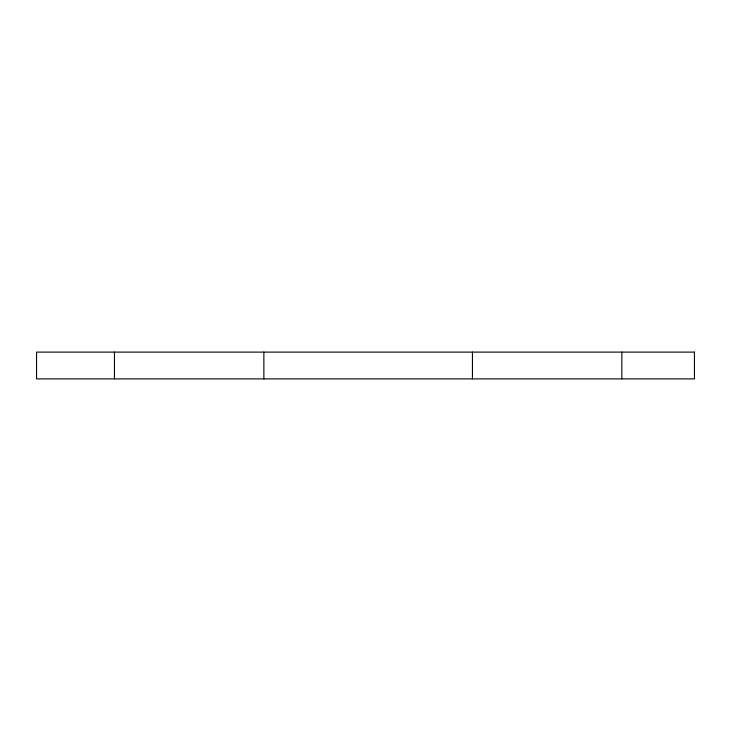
<?xml version="1.0" encoding="UTF-8"?>
<svg xmlns="http://www.w3.org/2000/svg" width="731" height="731" viewBox="0 0 731 731"><rect width="100%" height="100%" fill="white"/><g stroke="black" fill="none" stroke-linecap="round" stroke-linejoin="round"><path stroke-width="1.1" d="M621.834 352.114L621.834 378.886M472.445 352.114L472.445 378.886M263.864 352.114L263.864 378.886M114.465 352.114L114.465 378.886M694.45 352.114L36.55 352.114L36.55 378.886L694.45 378.886L694.45 352.114"/></g></svg>
